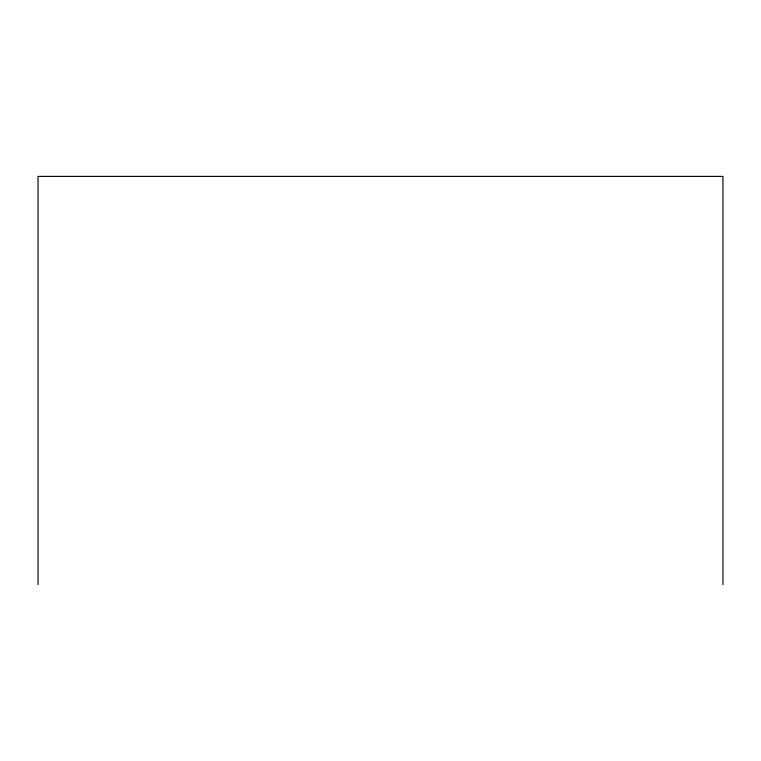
<?xml version="1.0" encoding="UTF-8"?>
<svg xmlns="http://www.w3.org/2000/svg" width="761" height="761" viewBox="0 0 761 761"><rect width="100%" height="100%" fill="white"/><g stroke="black" fill="none" stroke-linecap="round" stroke-linejoin="round"><path stroke-width="1.14" d="M722.95 584.6L722.95 176.4L38.05 176.4L38.05 584.6"/></g></svg>
